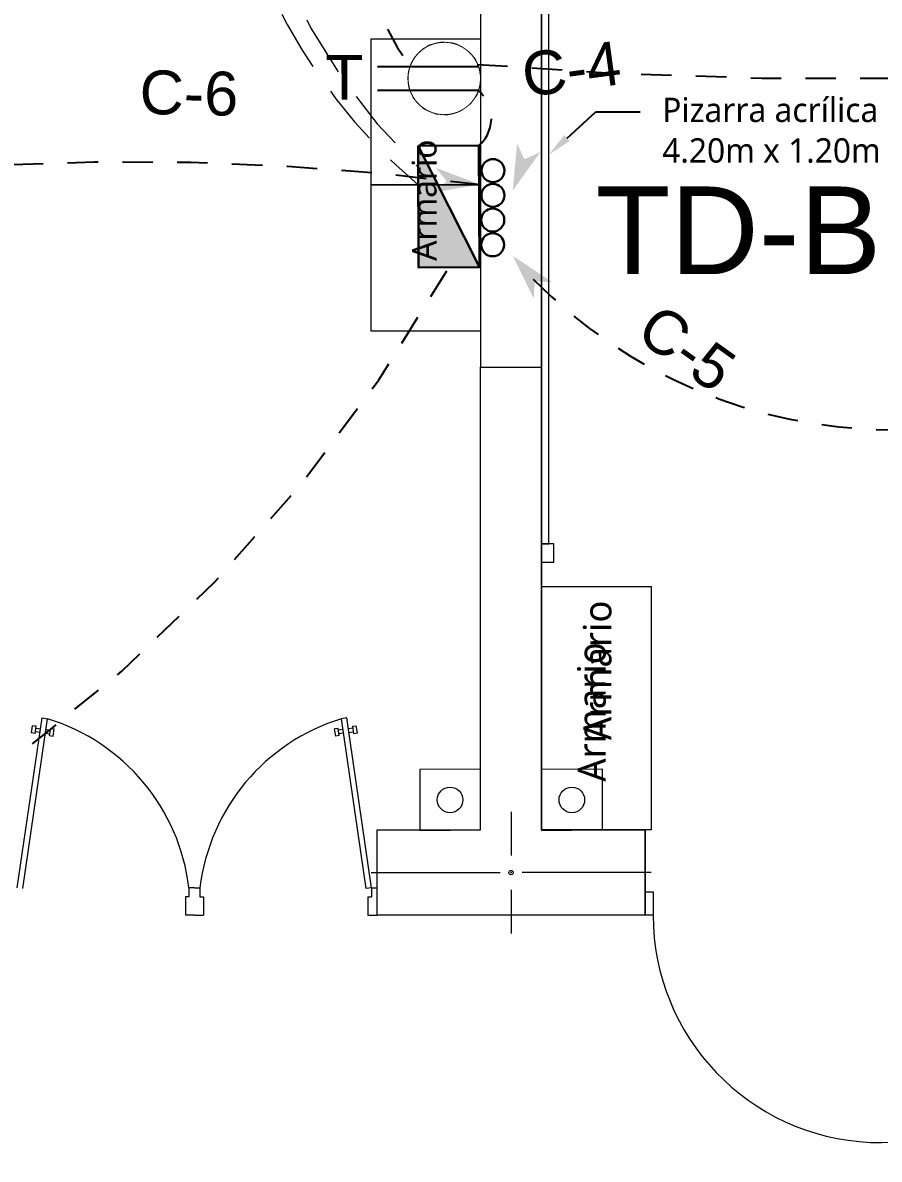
# Model space of a CAD drawing. Header units: metres. Extents: x -17 to 101, y 0 to 79.
# Drawn here: x 68.829 to 72.346, y 44.716 to 49.382 of the extents above; entities that cross this region are included whole.
import ezdxf
from ezdxf import colors
from ezdxf.entities.mleader import LeaderData, LeaderLine
from ezdxf.math import Vec2, Vec3

# ---------------------------------------------------------------- set-up
doc = ezdxf.new("R2010")
doc.units = ezdxf.units.M
doc.set_wipeout_variables(frame=1)
for name, pattern in [('ACAD_ISO14W100', [25.5, 12, -3, 0.5, -3, 0.5, -3, 0.5, -3]), ('CONTINUA', [0]), ('DASHED2', [0.375, 0.25, -0.125]), ('HIDDEN2', [0.1875, 0.125, -0.0625])]:
    doc.linetypes.add(name, pattern=pattern)
for name, color, linetype, lineweight in [('ALUMBRADO', 1, 'Continuous', 30), ('Cotas varias El', 253, 'Continuous', 13), ('ROTULO', 253, 'Continuous', 0), ('TOMACORRIENTE', 5, 'HIDDEN2', 30)]:
    doc.layers.add(name, color=color, linetype=linetype, lineweight=lineweight)
doc.styles.add('Generales', font='trebuc.ttf', dxfattribs={"height": 0.1})
doc.styles.get("Standard").update_dxf_attribs({"font": 'arial.ttf'})
doc.styles.add('style1', font='arial.ttf', dxfattribs={"height": 0.35})

# ---------------------------------------------------------------- blocks, each defined once
blk = doc.blocks.new('Tomacorriente con puesta a tierra')
at = {"layer": 'TOMACORRIENTE'}
blk.add_lwpolyline([(0.111, 0.0379), (0.1065, 0.0493), (0.1007, 0.0601), (0.0939, 0.0703), (0.086, 0.0798), (0.0772, 0.0883), (0.0676, 0.0959), (0.0572, 0.1024), (0.0462, 0.1079), (0.0346, 0.1121), (0.0227, 0.1151), (0.0106, 0.1168), (-0.0017, 0.1173), (-0.014, 0.1165), (-0.0261, 0.1144), (-0.0379, 0.111), (-0.0493, 0.1065), (-0.0601, 0.1007), (-0.0703, 0.0939), (-0.0798, 0.086), (-0.0883, 0.0772), (-0.0959, 0.0676), (-0.1024, 0.0572), (-0.1079, 0.0462), (-0.1121, 0.0346), (-0.1151, 0.0227), (-0.1168, 0.0106), (-0.1173, -0.0017), (-0.1165, -0.014), (-0.1144, -0.0261), (-0.111, -0.0379), (-0.1065, -0.0493), (-0.1007, -0.0601), (-0.0939, -0.0703), (-0.086, -0.0798), (-0.0772, -0.0883), (-0.0676, -0.0959), (-0.0572, -0.1024), (-0.0462, -0.1079), (-0.0346, -0.1121), (-0.0227, -0.1151), (-0.0106, -0.1168), (0.0017, -0.1173), (0.014, -0.1165), (0.0261, -0.1144), (0.0379, -0.111), (0.0493, -0.1065), (0.0601, -0.1007), (0.0703, -0.0939), (0.0798, -0.086), (0.0883, -0.0772), (0.0959, -0.0676), (0.1024, -0.0572), (0.1079, -0.0462), (0.1121, -0.0346), (0.1151, -0.0227), (0.1168, -0.0106), (0.1173, 0.0017), (0.1165, 0.014), (0.1144, 0.0261)], close=True, dxfattribs=at)
at = {"layer": 'TOMACORRIENTE', "color": 5, "linetype": 'CONTINUA', "style": 'style1', "text_generation_flag": 4}
blk.add_text('T', height=0.1466, rotation=180, dxfattribs=at).set_placement((0.3906, -0.0687))
blk.add_wipeout([(0.111, 0.0379), (0.1065, 0.0493), (0.1007, 0.0601), (0.0939, 0.0703), (0.086, 0.0798), (0.0772, 0.0883), (0.0676, 0.0959), (0.0572, 0.1024), (0.0462, 0.1079), (0.0346, 0.1121), (0.0227, 0.1151), (0.0106, 0.1168), (-0.0017, 0.1173), (-0.014, 0.1165), (-0.0261, 0.1144), (-0.0379, 0.111), (-0.0493, 0.1065), (-0.0601, 0.1007), (-0.0703, 0.0939), (-0.0798, 0.086), (-0.0883, 0.0772), (-0.0959, 0.0676), (-0.1024, 0.0572), (-0.1079, 0.0462), (-0.1121, 0.0346), (-0.1151, 0.0227), (-0.1168, 0.0106), (-0.1173, -0.0017), (-0.1165, -0.014), (-0.1144, -0.0261), (-0.111, -0.0379), (-0.1065, -0.0493), (-0.1007, -0.0601), (-0.0939, -0.0703), (-0.086, -0.0798), (-0.0772, -0.0883), (-0.0676, -0.0959), (-0.0572, -0.1024), (-0.0462, -0.1079), (-0.0346, -0.1121), (-0.0227, -0.1151), (-0.0106, -0.1168), (0.0017, -0.1173), (0.014, -0.1165), (0.0261, -0.1144), (0.0379, -0.111), (0.0493, -0.1065), (0.0601, -0.1007), (0.0703, -0.0939), (0.0798, -0.086), (0.0883, -0.0772), (0.0959, -0.0676), (0.1024, -0.0572), (0.1079, -0.0462), (0.1121, -0.0346), (0.1151, -0.0227), (0.1168, -0.0106), (0.1173, 0.0017), (0.1165, 0.014), (0.1144, 0.0261)]).dxf.layer = 'TOMACORRIENTE'
at = {"layer": 'TOMACORRIENTE', "color": 5, "linetype": 'CONTINUA'}
for p, q in [((-0.1107, 0.0388), (0.2197, 0.0388)), ((-0.1107, -0.0388), (0.2197, -0.0388))]:
    blk.add_line(p, q, dxfattribs=at)
blk = doc.blocks.new('TD ALUMBRADO 1')
at = {"layer": 'ALUMBRADO'}
h = blk.add_hatch(color=256, dxfattribs=at)
h.dxf.hatch_style = 1
h.paths.add_polyline_path([(-0.5, 0), (0, 0.25), (0, 0)])
at = {"layer": 'ALUMBRADO', "color": 5}
for points in [[(-0.5, 0), (0, 0.25), (0, 0), (-0.5, 0)], [(-0.5, 0), (-0.5, 0.25), (0, 0.25), (0, 0), (-0.5, 0)]]:
    blk.add_lwpolyline(points, dxfattribs=at)
for centre in [(-0.3965, 0.3074), (-0.295, 0.3065), (-0.1934, 0.3056), (-0.0919, 0.3047)]:
    blk.add_circle(centre, 0.0473, dxfattribs=at)

msp = doc.modelspace()

# ---------------------------------------------------------------- hatches: boundary and pattern name
at = {"layer": 'ALUMBRADO', "linetype": 'ACAD_ISO14W100', "lineweight": 25, "ltscale": 0.05}
for points in [[(70.8408, 48.6931), (70.9544, 48.8514), (70.8889, 48.822), (70.8587, 48.8871)], [(70.7067, 48.7184), (70.5243, 48.7868), (70.5697, 48.7313), (70.5147, 48.6851)], [(70.8415, 48.4249), (70.9267, 48.2497), (70.932, 48.3213), (71.0037, 48.3168)]]:
    msp.add_hatch(color=6, dxfattribs=at).paths.add_polyline_path(points)

# ---------------------------------------------------------------- linework, layer by layer
at = {"layer": 'Cotas varias El', "linetype": 'Continuous'}
for p, q in [((70.9589, 51.2931), (70.9589, 47.2431)), ((70.9889, 47.2431), (70.9889, 51.2931)), ((70.9589, 47.2431), (70.9889, 47.2431)), ((71.0089, 47.2431), (70.9589, 47.2431)), ((70.9589, 47.2431), (70.9589, 47.1681)), ((71.0089, 47.1681), (71.0089, 47.2431)), ((70.9589, 47.1681), (71.0089, 47.1681)), ((70.8339, 46.1431), (70.8339, 45.9631)), ((70.8339, 46.1431), (70.8339, 45.9631)), ((71.3839, 45.7181), (71.3839, 45.9681)), ((70.2589, 45.8931), (70.7889, 45.8931)), ((70.2589, 45.8931), (70.7889, 45.8931)), ((71.4089, 45.8931), (70.8789, 45.8931)), ((71.4089, 45.8931), (70.8789, 45.8931)), ((70.8339, 45.8231), (70.8339, 45.6431))]:
    msp.add_line(p, q, dxfattribs=at)
at = {"layer": 'Cotas varias El'}
for p, q in [((68.8064, 45.8306), (68.9081, 46.5282)), ((68.8287, 45.8274), (68.9304, 46.525)), ((68.9081, 46.5282), (68.9304, 46.525)), ((68.9081, 46.5282), (68.9304, 46.525)), ((68.9081, 46.5282), (68.9304, 46.525)), ((70.1597, 46.5282), (70.1375, 46.525)), ((70.1597, 46.5282), (70.1375, 46.525)), ((70.1597, 46.5282), (70.1375, 46.525)), ((70.2392, 45.8274), (70.1375, 46.525)), ((70.2614, 45.8306), (70.1597, 46.5282)), ((68.865, 46.4663), (68.8693, 46.496)), ((68.8842, 46.4938), (68.8693, 46.496)), ((68.8798, 46.4642), (68.8842, 46.4938)), ((68.8831, 46.4864), (68.9016, 46.4837)), ((68.9239, 46.4805), (68.9425, 46.4778)), ((68.9392, 46.4555), (68.9435, 46.4852)), ((68.9435, 46.4852), (68.9584, 46.483)), ((68.9541, 46.4533), (68.9584, 46.483)), ((70.1243, 46.4852), (70.1095, 46.483)), ((70.1138, 46.4533), (70.1095, 46.483)), ((70.1286, 46.4555), (70.1243, 46.4852)), ((70.1439, 46.4805), (70.1254, 46.4778)), ((70.1848, 46.4864), (70.1662, 46.4837)), ((70.1837, 46.4938), (70.1985, 46.496)), ((70.188, 46.4642), (70.1837, 46.4938)), ((70.2029, 46.4663), (70.1985, 46.496)), ((68.8798, 46.4642), (68.865, 46.4663)), ((68.8995, 46.4689), (68.8809, 46.4716)), ((68.9217, 46.4656), (68.9403, 46.4629)), ((68.9392, 46.4555), (68.9541, 46.4533)), ((70.1286, 46.4555), (70.1138, 46.4533)), ((70.1461, 46.4656), (70.1276, 46.4629)), ((70.1684, 46.4689), (70.1869, 46.4716)), ((70.188, 46.4642), (70.2029, 46.4663)), ((69.5339, 45.8306), (69.5114, 45.8306)), ((69.5114, 45.8306), (69.5114, 45.7931)), ((69.5339, 45.8306), (69.5564, 45.8306)), ((69.5564, 45.8306), (69.5564, 45.7931)), ((70.2614, 45.8306), (70.2392, 45.8274)), ((70.2614, 45.8306), (70.2614, 45.7931)), ((70.2614, 45.8306), (70.2839, 45.8306)), ((69.5114, 45.7931), (69.4964, 45.7931)), ((69.4964, 45.7931), (69.4964, 45.7181)), ((69.5564, 45.7931), (69.5714, 45.7931)), ((69.5714, 45.7931), (69.5714, 45.7181)), ((70.2464, 45.7931), (70.2464, 45.7181)), ((70.2464, 45.7931), (70.2614, 45.7931)), ((69.5114, 45.7181), (69.4964, 45.7181)), ((69.5339, 45.7181), (69.4964, 45.7181)), ((69.5339, 45.7181), (69.5714, 45.7181)), ((69.5564, 45.7181), (69.5714, 45.7181)), ((70.2464, 45.7181), (70.2839, 45.7181))]:
    msp.add_line(p, q, dxfattribs=at)
at = {"layer": 'Cotas varias El', "linetype": 'ByBlock'}
for p, q in [((71.3839, 45.7181), (71.3839, 45.8139)), ((71.3839, 45.8139), (71.4173, 45.8139)), ((71.3839, 45.7181), (71.3839, 45.8139)), ((71.3839, 45.7181), (71.3839, 45.8139)), ((71.4173, 45.8139), (71.4173, 45.7181)), ((71.4173, 45.7181), (71.3839, 45.7181))]:
    msp.add_line(p, q, dxfattribs=at)
at = {"layer": 'Cotas varias El', "ltscale": 0.05}
msp.add_lwpolyline([(70.7089, 50.9681), (70.7089, 47.9681), (70.9589, 47.9681), (70.9589, 50.9681)], close=True, dxfattribs=at)
at = {"layer": 'Cotas varias El'}
for points in [[(70.2589, 48.7164), (70.2589, 49.3164), (70.7089, 49.3164), (70.7089, 48.7164), (70.2589, 48.7164)], [(70.2589, 48.1164), (70.2589, 48.7164), (70.7089, 48.7164), (70.7089, 48.1164), (70.2589, 48.1164)], [(70.2839, 45.7181), (70.2839, 46.0681), (70.7089, 46.0681), (70.7089, 47.9681)], [(71.3839, 45.7181), (71.3839, 46.0682), (70.9589, 46.0682), (70.9589, 47.9681)], [(70.9589, 47.0682), (71.4089, 47.0682), (71.4089, 46.0682), (70.9589, 46.0682), (70.9589, 47.0682)], [(70.9589, 47.0682), (71.4089, 47.0682), (71.4089, 46.0682), (70.9589, 46.0682), (70.9589, 47.0682)]]:
    msp.add_lwpolyline(points, dxfattribs=at)
at = {"layer": 'Cotas varias El', "linetype": 'Continuous'}
msp.add_lwpolyline([(70.7089, 47.9681), (70.9589, 47.9681), (70.9589, 46.0681), (71.3839, 46.0681), (71.3839, 45.7181), (70.2839, 45.7181), (70.2839, 46.0681), (70.7089, 46.0682)], close=True, dxfattribs=at)
at = {"layer": 'Cotas varias El'}
for points in [[(70.4589, 46.0659), (70.7089, 46.0682), (70.7089, 46.3182), (70.4589, 46.3159)], [(70.9589, 46.066), (71.209, 46.0682), (71.209, 46.3182), (70.9589, 46.316)]]:
    msp.add_lwpolyline(points, close=True, dxfattribs=at)
for centre in [(70.5835, 46.1916), (71.0835, 46.1916)]:
    msp.add_circle(centre, 0.0526, dxfattribs=at)
at = {"layer": 'Cotas varias El', "linetype": 'Continuous'}
msp.add_circle((70.8339, 45.8931), 0.00871, dxfattribs=at)
msp.add_circle((70.8339, 45.8931), 0.00871, dxfattribs=at)
at = {"layer": 'Cotas varias El', "linetype": 'ByBlock'}
for centre, radius, start, end in [((68.6867, 45.7308), 0.8307, 6.8989, 72.9435), ((70.3811, 45.7308), 0.8307, 107.0565, 173.1011), ((72.3506, 45.7181), 0.9333, 180, 355)]:
    msp.add_arc(centre, radius, start, end, dxfattribs=at)
at = {"layer": 'Cotas varias El', "linetype": 'Continuous'}
msp.add_point((70.8339, 45.8931), dxfattribs=at)
msp.add_point((70.8339, 45.8931), dxfattribs=at)
at = {"layer": 'TOMACORRIENTE', "lineweight": 25}
for centre, radius, start, end in [((69.2823, 38.0097), 10.8013, 82.41036, 116.07915), ((64.9396, 51.5776), 6.484, 255.60391, 330.42991), ((72.4021, 49.7848), 2.0736, 224.5821, 269.4988), ((70.2562, 74.9851), 30.5086, 256.68602, 283.33154)]:
    msp.add_arc(centre, radius, start, end, dxfattribs=at)

# ---------------------------------------------------------------- block references
at = {"layer": 'ALUMBRADO', "lineweight": 25, "rotation": 270.2545801295404}
msp.add_blockref('TD ALUMBRADO 1', (70.4541, 48.3773), dxfattribs=at)

# ---------------------------------------------------------------- texts
at = {"layer": 'ALUMBRADO', "lineweight": 25}
for s, rotation, p in [('C-4', 7.7574, (70.8926, 49.0764)), ('C-6', 358.8624, (69.3071, 49.008, 6632.0928)), ('C-5', 324.6529, (71.3388, 48.0908, 6632.0928))]:
    msp.add_text(s, height=0.18, rotation=rotation, dxfattribs=at).set_placement(p)
at = {"layer": 'ALUMBRADO', "color": 6, "lineweight": 25}
msp.add_text('TD-B10-N2', height=0.36, dxfattribs=at).set_placement((71.1808, 48.3501))
at = {"layer": 'Cotas varias El', "rotation": 90, "style": 'Generales'}
for insert, char_height, attachment_point in [((70.4278, 48.9028), 0.1, 3), ((71.131, 46.4374), 0.115, 1), ((71.1076, 46.2664), 0.115, 1)]:
    msp.add_mtext_dynamic_manual_height_columns('Armario', width=0.645812, gutter_width=1, heights=[0], dxfattribs=dict(at, insert=insert, char_height=char_height, attachment_point=attachment_point))

# ---------------------------------------------------------------- leaders
at = {"layer": 'Cotas varias El'}
ml = msp.add_multileader_mtext('Standard', dxfattribs=at)
ml.set_content('{\\H0.86957x;Pizarra acrílica\\P4.20m x 1.20m} ', color=256, style='Generales')
ml.set_leader_properties()
ml.build(insert=Vec2(0, 0))
ml.multileader.update_dxf_attribs({"text_right_attachment_type": 6, "dogleg_length": 0.1826, "arrow_head_size": 0.1})
ctx = ml.context
ctx.base_point, ctx.char_height, ctx.arrow_head_size, ctx.landing_gap_size, ctx.plane_origin = Vec3(71.3647, 49.0165), 0.115, 0.1, 0.09, Vec3(72.6339, 49.6978)
ctx.right_attachment = 6
notes = []
notes.append((ctx, [(0, (1, 1, 0), (71.182, 49.0165), (1, 0), 0.1826, [(0, [(70.9897, 48.8414)], 0, [])])]))
ctx.mtext.insert, ctx.mtext.flow_direction = Vec3(71.4547, 49.0747), 5
for ctx, leaders in notes:
    for number, flags, end, landing, length, lines in leaders:
        leader = LeaderData()
        leader.index, (leader.has_last_leader_line, leader.has_dogleg_vector, leader.attachment_direction) = number, flags
        leader.last_leader_point, leader.dogleg_vector, leader.dogleg_length = Vec3(end), Vec3(landing), length
        for number, points, colour, breaks in lines:
            line = LeaderLine()
            line.index, line.vertices, line.color, line.breaks = number, Vec3.list(points), colors.encode_raw_color(colour), breaks
            leader.lines.append(line)
        ctx.leaders.append(leader)

# ---------------------------------------------------------------- next in the draw order: block references
at = {"layer": 'TOMACORRIENTE', "lineweight": 25, "xscale": -1.25, "yscale": 1.25, "zscale": 1.25, "rotation": 0.1171462567378878}
msp.add_blockref('Tomacorriente con puesta a tierra', (70.5597, 49.1534), dxfattribs=at)

# ---------------------------------------------------------------- next in the draw order: linework, layer by layer
at = {"layer": 'ROTULO', "color": 4, "linetype": 'DASHED2'}
for centre, radius, start, end in [((71.9791, 50.5119), 2.3568, 134.7294, 229.6288), ((72.1273, 50.5371), 2.4206, 137.158, 226.2122)]:
    msp.add_arc(centre, radius, start, end, dxfattribs=at)
at = {"layer": 'TOMACORRIENTE', "lineweight": 25}
for centre, radius, start, end in [((72.1649, 67.533), 18.3806, 265.41117, 294.49454), ((71.4167, 49.915), 1.2257, 144.0402, 215.6592), ((70.6057, 48.9902), 0.1474, 310.6828, 51.2213)]:
    msp.add_arc(centre, radius, start, end, dxfattribs=at)

doc.saveas('drawing.dxf')
